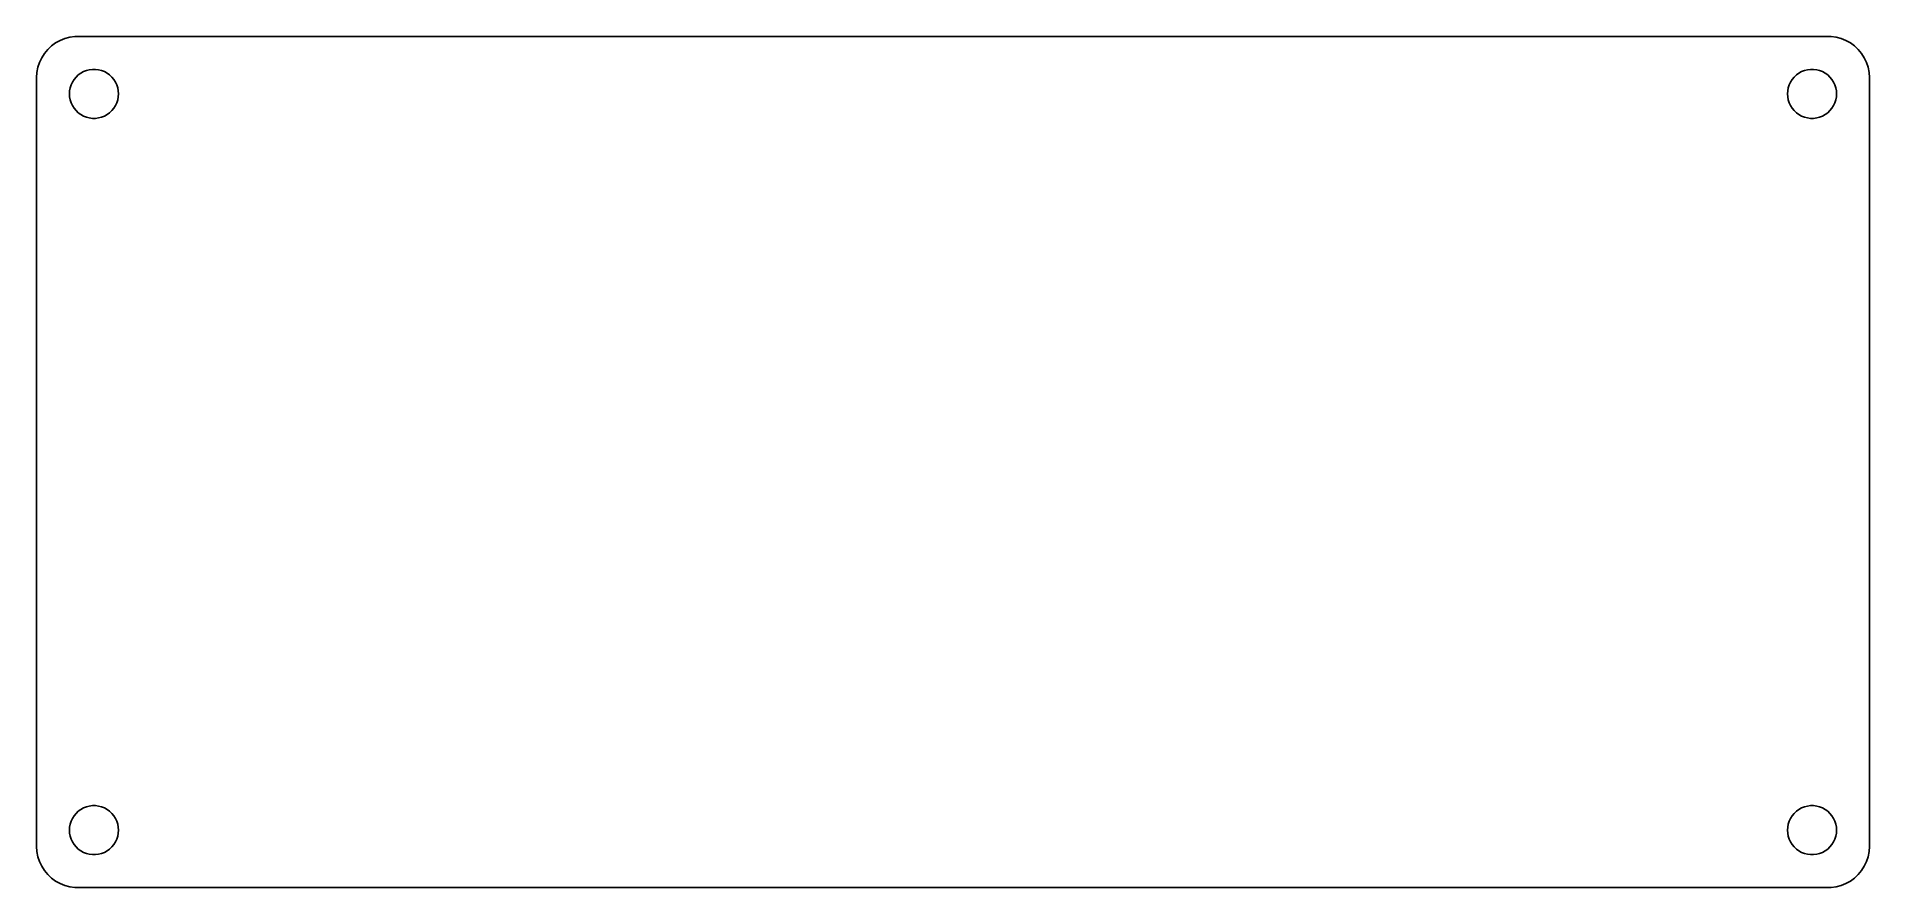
# Model space of a CAD drawing. Header units: metres. Extents: x -112 to 112, y -52 to 52.
import ezdxf

# ---------------------------------------------------------------- set-up
doc = ezdxf.new("R2010")
doc.units = ezdxf.units.M

msp = doc.modelspace()

# ---------------------------------------------------------------- linework, layer by layer
for p, q in [((-109.129, 51.5241), (-109.679, 51.2216)), ((-108.545, 51.7553), (-109.129, 51.5241)), ((-107.937, 51.9114), (-108.545, 51.7553)), ((-107.314, 51.9901), (-107.937, 51.9114)), ((107.314, 51.9901), (-107.314, 51.9901)), ((107.937, 51.9114), (107.314, 51.9901)), ((108.545, 51.7553), (107.937, 51.9114)), ((109.129, 51.5241), (108.545, 51.7553)), ((109.679, 51.2216), (109.129, 51.5241)), ((-111.382, 49.4088), (-111.649, 48.8406)), ((-111.045, 49.9389), (-111.382, 49.4088)), ((-110.645, 50.4227), (-111.045, 49.9389)), ((-110.187, 50.8526), (-110.645, 50.4227)), ((-109.679, 51.2216), (-110.187, 50.8526)), ((110.187, 50.8526), (109.679, 51.2216)), ((110.645, 50.4227), (110.187, 50.8526)), ((111.045, 49.9389), (110.645, 50.4227)), ((111.382, 49.4088), (111.045, 49.9389)), ((111.649, 48.8406), (111.382, 49.4088)), ((-111.961, 47.6267), (-112, 47)), ((-111.843, 48.2434), (-111.961, 47.6267)), ((-111.649, 48.8406), (-111.843, 48.2434)), ((-107.427, 46.7634), (-107.187, 47.0536)), ((-107.187, 47.0536), (-106.912, 47.3115)), ((-106.912, 47.3115), (-106.607, 47.533)), ((-106.607, 47.533), (-106.277, 47.7145)), ((-106.277, 47.7145), (-105.927, 47.8532)), ((-105.927, 47.8532), (-105.562, 47.9469)), ((-105.562, 47.9469), (-105.188, 47.9941)), ((-105.188, 47.9941), (-104.812, 47.9941)), ((-104.812, 47.9941), (-104.438, 47.9469)), ((-104.438, 47.9469), (-104.073, 47.8532)), ((-104.073, 47.8532), (-103.723, 47.7145)), ((-103.723, 47.7145), (-103.393, 47.533)), ((-103.393, 47.533), (-103.088, 47.3115)), ((-103.088, 47.3115), (-102.813, 47.0536)), ((-102.813, 47.0536), (-102.573, 46.7634)), ((102.573, 46.7634), (102.813, 47.0536)), ((102.813, 47.0536), (103.088, 47.3115)), ((103.088, 47.3115), (103.393, 47.533)), ((103.393, 47.533), (103.723, 47.7145)), ((103.723, 47.7145), (104.073, 47.8532)), ((104.073, 47.8532), (104.438, 47.9469)), ((104.438, 47.9469), (104.812, 47.9941)), ((104.812, 47.9941), (105.188, 47.9941)), ((105.188, 47.9941), (105.562, 47.9469)), ((105.562, 47.9469), (105.927, 47.8532)), ((105.927, 47.8532), (106.277, 47.7145)), ((106.277, 47.7145), (106.607, 47.533)), ((106.607, 47.533), (106.912, 47.3115)), ((106.912, 47.3115), (107.187, 47.0536)), ((107.187, 47.0536), (107.427, 46.7634)), ((111.843, 48.2434), (111.649, 48.8406)), ((111.961, 47.6267), (111.843, 48.2434)), ((112, 47), (111.961, 47.6267)), ((-112, 47), (-112, -47)), ((-108, 45), (-107.976, 45.376)), ((-107.976, 44.624), (-108, 45)), ((-107.976, 45.376), (-107.906, 45.7461)), ((-107.906, 45.7461), (-107.789, 46.1044)), ((-107.789, 46.1044), (-107.629, 46.4453)), ((-107.629, 46.4453), (-107.427, 46.7634)), ((-102.573, 46.7634), (-102.371, 46.4453)), ((-102.371, 46.4453), (-102.211, 46.1044)), ((-102.211, 46.1044), (-102.094, 45.7461)), ((-102.094, 45.7461), (-102.024, 45.376)), ((-102.024, 45.376), (-102, 45)), ((-102, 45), (-102.024, 44.624)), ((102, 45), (102.024, 45.376)), ((102.024, 44.624), (102, 45)), ((102.024, 45.376), (102.094, 45.7461)), ((102.094, 45.7461), (102.211, 46.1044)), ((102.211, 46.1044), (102.371, 46.4453)), ((102.371, 46.4453), (102.573, 46.7634)), ((107.427, 46.7634), (107.629, 46.4453)), ((107.629, 46.4453), (107.789, 46.1044)), ((107.789, 46.1044), (107.906, 45.7461)), ((107.906, 45.7461), (107.976, 45.376)), ((107.976, 45.376), (108, 45)), ((108, 45), (107.976, 44.624)), ((112, -47), (112, 47)), ((-107.906, 44.2539), (-107.976, 44.624)), ((-107.789, 43.8956), (-107.906, 44.2539)), ((-107.629, 43.5547), (-107.789, 43.8956)), ((-107.427, 43.2366), (-107.629, 43.5547)), ((-107.187, 42.9464), (-107.427, 43.2366)), ((-106.912, 42.6885), (-107.187, 42.9464)), ((-106.607, 42.467), (-106.912, 42.6885)), ((-103.088, 42.6885), (-103.393, 42.467)), ((-102.813, 42.9464), (-103.088, 42.6885)), ((-102.573, 43.2366), (-102.813, 42.9464)), ((-102.371, 43.5547), (-102.573, 43.2366)), ((-102.211, 43.8956), (-102.371, 43.5547)), ((-102.094, 44.2539), (-102.211, 43.8956)), ((-102.024, 44.624), (-102.094, 44.2539)), ((102.094, 44.2539), (102.024, 44.624)), ((102.211, 43.8956), (102.094, 44.2539)), ((102.371, 43.5547), (102.211, 43.8956)), ((102.573, 43.2366), (102.371, 43.5547)), ((102.813, 42.9464), (102.573, 43.2366)), ((103.088, 42.6885), (102.813, 42.9464)), ((103.393, 42.467), (103.088, 42.6885)), ((106.912, 42.6885), (106.607, 42.467)), ((107.187, 42.9464), (106.912, 42.6885)), ((107.427, 43.2366), (107.187, 42.9464)), ((107.629, 43.5547), (107.427, 43.2366)), ((107.789, 43.8956), (107.629, 43.5547)), ((107.906, 44.2539), (107.789, 43.8956)), ((107.976, 44.624), (107.906, 44.2539)), ((-106.277, 42.2855), (-106.607, 42.467)), ((-105.927, 42.1468), (-106.277, 42.2855)), ((-105.562, 42.0531), (-105.927, 42.1468)), ((-105.188, 42.0059), (-105.562, 42.0531)), ((-104.812, 42.0059), (-105.188, 42.0059)), ((-104.438, 42.0531), (-104.812, 42.0059)), ((-104.073, 42.1468), (-104.438, 42.0531)), ((-103.723, 42.2855), (-104.073, 42.1468)), ((-103.393, 42.467), (-103.723, 42.2855)), ((103.723, 42.2855), (103.393, 42.467)), ((104.073, 42.1468), (103.723, 42.2855)), ((104.438, 42.0531), (104.073, 42.1468)), ((104.812, 42.0059), (104.438, 42.0531)), ((105.188, 42.0059), (104.812, 42.0059)), ((105.562, 42.0531), (105.188, 42.0059)), ((105.927, 42.1468), (105.562, 42.0531)), ((106.277, 42.2855), (105.927, 42.1468)), ((106.607, 42.467), (106.277, 42.2855)), ((-106.912, -42.6885), (-106.607, -42.467)), ((-106.607, -42.467), (-106.277, -42.2855)), ((-106.277, -42.2855), (-105.927, -42.1468)), ((-105.927, -42.1468), (-105.562, -42.0531)), ((-105.562, -42.0531), (-105.188, -42.0059)), ((-105.188, -42.0059), (-104.812, -42.0059)), ((-104.812, -42.0059), (-104.438, -42.0531)), ((-104.438, -42.0531), (-104.073, -42.1468)), ((-104.073, -42.1468), (-103.723, -42.2855)), ((-103.723, -42.2855), (-103.393, -42.467)), ((-103.393, -42.467), (-103.088, -42.6885)), ((103.088, -42.6885), (103.393, -42.467)), ((103.393, -42.467), (103.723, -42.2855)), ((103.723, -42.2855), (104.073, -42.1468)), ((104.073, -42.1468), (104.438, -42.0531)), ((104.438, -42.0531), (104.812, -42.0059)), ((104.812, -42.0059), (105.188, -42.0059)), ((105.188, -42.0059), (105.562, -42.0531)), ((105.562, -42.0531), (105.927, -42.1468)), ((105.927, -42.1468), (106.277, -42.2855)), ((106.277, -42.2855), (106.607, -42.467)), ((106.607, -42.467), (106.912, -42.6885)), ((-108, -45), (-107.976, -44.624)), ((-107.976, -44.624), (-107.906, -44.2539)), ((-107.906, -44.2539), (-107.789, -43.8956)), ((-107.789, -43.8956), (-107.629, -43.5547)), ((-107.629, -43.5547), (-107.427, -43.2366)), ((-107.427, -43.2366), (-107.187, -42.9464)), ((-107.187, -42.9464), (-106.912, -42.6885)), ((-103.088, -42.6885), (-102.813, -42.9464)), ((-102.813, -42.9464), (-102.573, -43.2366)), ((-102.573, -43.2366), (-102.371, -43.5547)), ((-102.371, -43.5547), (-102.211, -43.8956)), ((-102.211, -43.8956), (-102.094, -44.2539)), ((-102.094, -44.2539), (-102.024, -44.624)), ((-102.024, -44.624), (-102, -45)), ((102, -45), (102.024, -44.624)), ((102.024, -44.624), (102.094, -44.2539)), ((102.094, -44.2539), (102.211, -43.8956)), ((102.211, -43.8956), (102.371, -43.5547)), ((102.371, -43.5547), (102.573, -43.2366)), ((102.573, -43.2366), (102.813, -42.9464)), ((102.813, -42.9464), (103.088, -42.6885)), ((106.912, -42.6885), (107.187, -42.9464)), ((107.187, -42.9464), (107.427, -43.2366)), ((107.427, -43.2366), (107.629, -43.5547)), ((107.629, -43.5547), (107.789, -43.8956)), ((107.789, -43.8956), (107.906, -44.2539)), ((107.906, -44.2539), (107.976, -44.624)), ((107.976, -44.624), (108, -45)), ((-112, -47), (-111.961, -47.6267)), ((-107.976, -45.376), (-108, -45)), ((-107.906, -45.7461), (-107.976, -45.376)), ((-107.789, -46.1044), (-107.906, -45.7461)), ((-107.629, -46.4453), (-107.789, -46.1044)), ((-107.427, -46.7634), (-107.629, -46.4453)), ((-107.187, -47.0536), (-107.427, -46.7634)), ((-102.573, -46.7634), (-102.813, -47.0536)), ((-102.371, -46.4453), (-102.573, -46.7634)), ((-102.211, -46.1044), (-102.371, -46.4453)), ((-102.094, -45.7461), (-102.211, -46.1044)), ((-102.024, -45.376), (-102.094, -45.7461)), ((-102, -45), (-102.024, -45.376)), ((102.024, -45.376), (102, -45)), ((102.094, -45.7461), (102.024, -45.376)), ((102.211, -46.1044), (102.094, -45.7461)), ((102.371, -46.4453), (102.211, -46.1044)), ((102.573, -46.7634), (102.371, -46.4453)), ((102.813, -47.0536), (102.573, -46.7634)), ((107.427, -46.7634), (107.187, -47.0536)), ((107.629, -46.4453), (107.427, -46.7634)), ((107.789, -46.1044), (107.629, -46.4453)), ((107.906, -45.7461), (107.789, -46.1044)), ((107.976, -45.376), (107.906, -45.7461)), ((108, -45), (107.976, -45.376)), ((111.961, -47.6267), (112, -47)), ((-111.961, -47.6267), (-111.843, -48.2434)), ((-111.843, -48.2434), (-111.649, -48.8406)), ((-111.649, -48.8406), (-111.382, -49.4088)), ((-106.912, -47.3115), (-107.187, -47.0536)), ((-106.607, -47.533), (-106.912, -47.3115)), ((-106.277, -47.7145), (-106.607, -47.533)), ((-105.927, -47.8532), (-106.277, -47.7145)), ((-105.562, -47.9469), (-105.927, -47.8532)), ((-105.188, -47.9941), (-105.562, -47.9469)), ((-104.812, -47.9941), (-105.188, -47.9941)), ((-104.438, -47.9469), (-104.812, -47.9941)), ((-104.073, -47.8532), (-104.438, -47.9469)), ((-103.723, -47.7145), (-104.073, -47.8532)), ((-103.393, -47.533), (-103.723, -47.7145)), ((-103.088, -47.3115), (-103.393, -47.533)), ((-102.813, -47.0536), (-103.088, -47.3115)), ((103.088, -47.3115), (102.813, -47.0536)), ((103.393, -47.533), (103.088, -47.3115)), ((103.723, -47.7145), (103.393, -47.533)), ((104.073, -47.8532), (103.723, -47.7145)), ((104.438, -47.9469), (104.073, -47.8532)), ((104.812, -47.9941), (104.438, -47.9469)), ((105.188, -47.9941), (104.812, -47.9941)), ((105.562, -47.9469), (105.188, -47.9941)), ((105.927, -47.8532), (105.562, -47.9469)), ((106.277, -47.7145), (105.927, -47.8532)), ((106.607, -47.533), (106.277, -47.7145)), ((106.912, -47.3115), (106.607, -47.533)), ((107.187, -47.0536), (106.912, -47.3115)), ((111.382, -49.4088), (111.649, -48.8406)), ((111.649, -48.8406), (111.843, -48.2434)), ((111.843, -48.2434), (111.961, -47.6267)), ((-111.382, -49.4088), (-111.045, -49.9389)), ((-111.045, -49.9389), (-110.645, -50.4227)), ((-110.645, -50.4227), (-110.187, -50.8526)), ((-110.187, -50.8526), (-109.679, -51.2216)), ((-109.679, -51.2216), (-109.129, -51.5241)), ((109.129, -51.5241), (109.679, -51.2216)), ((109.679, -51.2216), (110.187, -50.8526)), ((110.187, -50.8526), (110.645, -50.4227)), ((110.645, -50.4227), (111.045, -49.9389)), ((111.045, -49.9389), (111.382, -49.4088)), ((-109.129, -51.5241), (-108.545, -51.7553)), ((-108.545, -51.7553), (-107.937, -51.9114)), ((-107.937, -51.9114), (-107.314, -51.9901)), ((-107.314, -51.9901), (107.314, -51.9901)), ((107.314, -51.9901), (107.937, -51.9114)), ((107.937, -51.9114), (108.545, -51.7553)), ((108.545, -51.7553), (109.129, -51.5241))]:
    msp.add_line(p, q)

doc.saveas('drawing.dxf')
